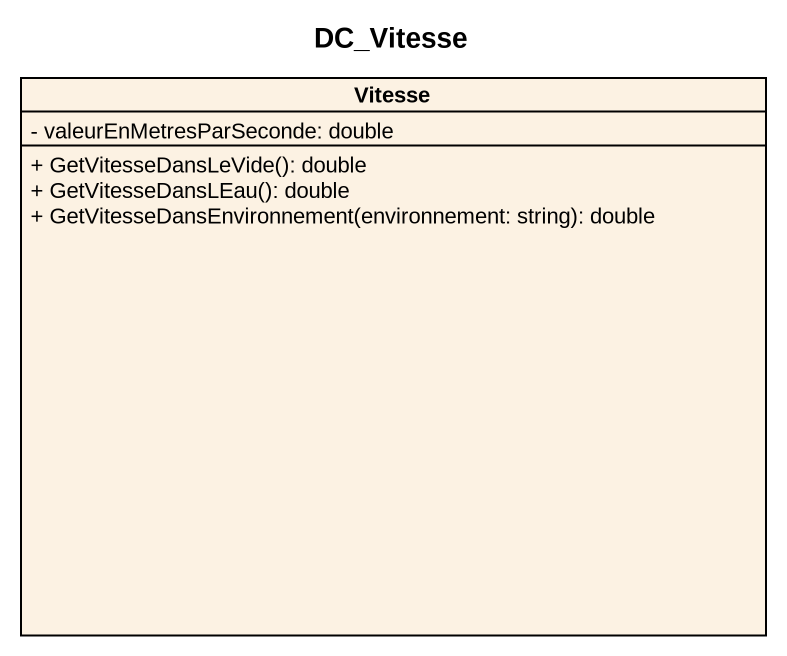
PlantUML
@startuml
title DC_Vitesse
hide circle
hide empty members
skinparam classAttributeIconSize 0
class Vitesse {
  - valeurEnMetresParSeconde: double
  + GetVitesseDansLeVide(): double
  + GetVitesseDansLEau(): double
  + GetVitesseDansEnvironnement(environnement: string): double
}
@enduml
